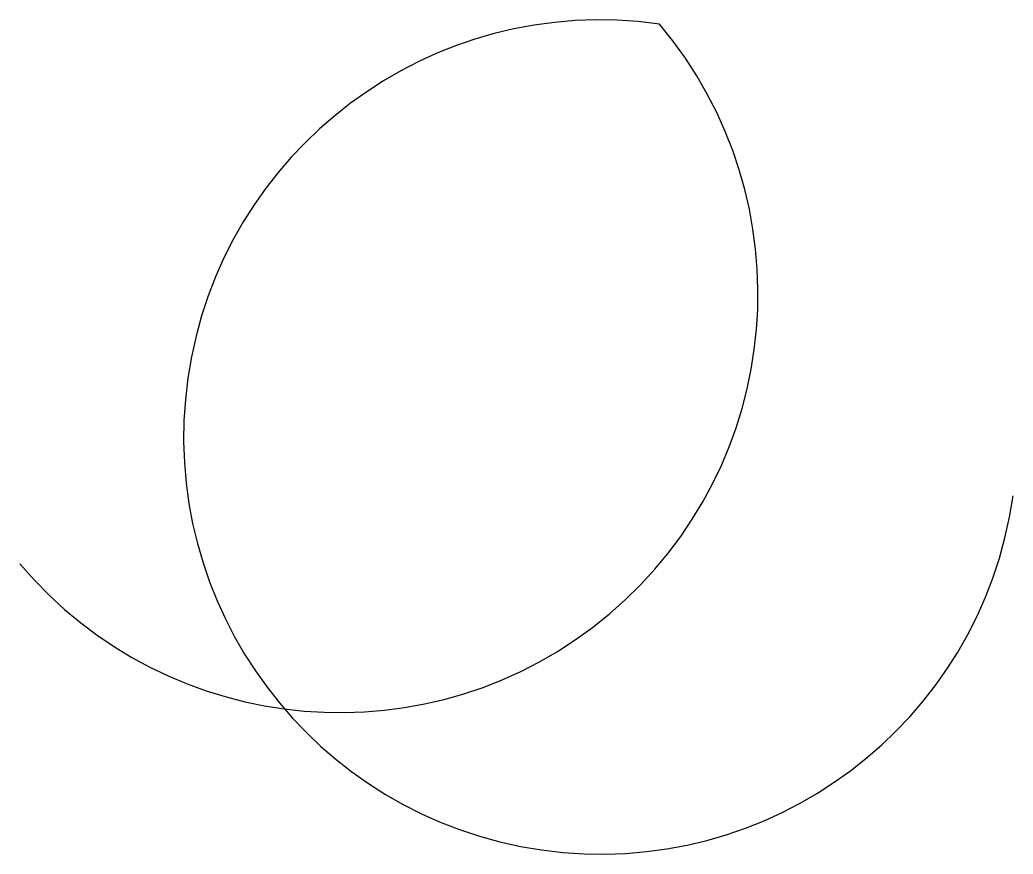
# Model space of a CAD drawing. Header units: millimetres. Extents: x 15.8 to 100, y 29.6 to 100.4.
import ezdxf

# ---------------------------------------------------------------- set-up
doc = ezdxf.new("R2010")
doc.units = ezdxf.units.MM
doc.layers.get('0').update_dxf_attribs({"linetype": 'CONTINUOUS', "lineweight": 25, "true_color": 0x000000})

msp = doc.modelspace()

# ---------------------------------------------------------------- linework, layer by layer
for centre, radius, start, end in [((65, 65), 35.355, 81.8699, 351.8699), ((42.875, 77.125), 35.483, 220.14154, 40.14154)]:
    msp.add_arc(centre, radius, start, end)

doc.saveas('drawing.dxf')
